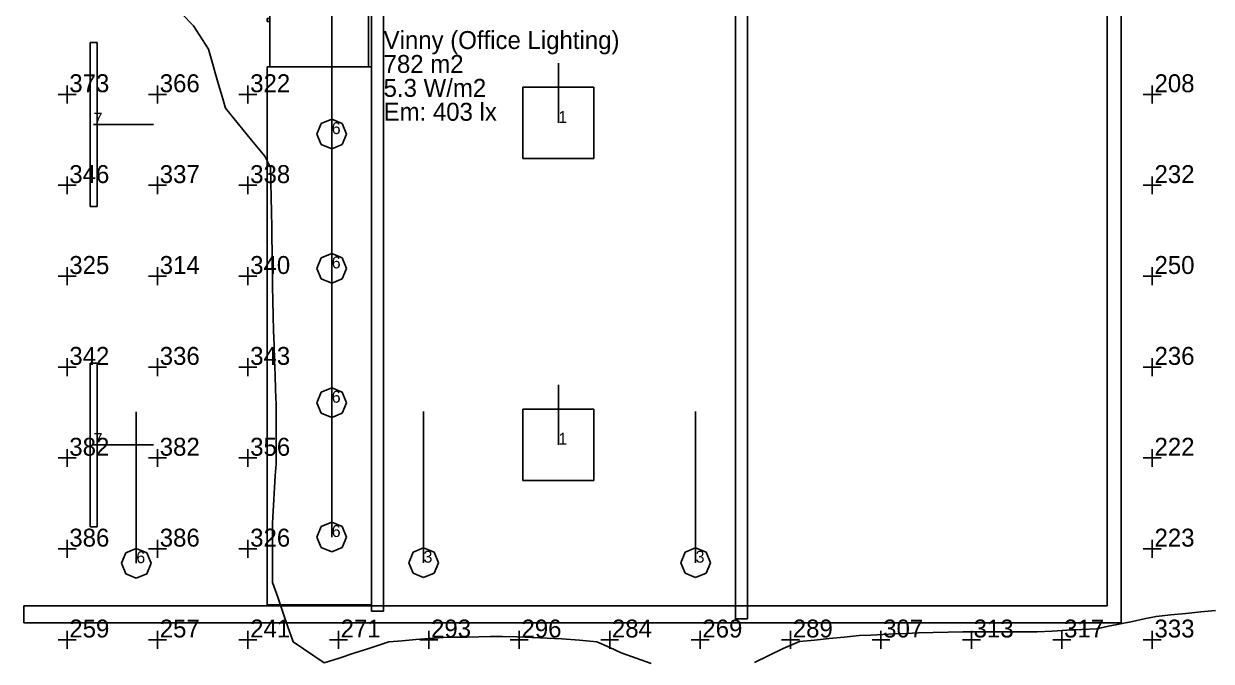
# Model space of a CAD drawing. Extents: x 0 to 48.5, y 0 to 23.7.
# Drawn here: x 14.39 to 24.32, y 6.28 to 11.61 of the extents above; entities that cross this region are included whole.
import ezdxf

# ---------------------------------------------------------------- set-up
doc = ezdxf.new("R2010")
doc.units = 0
doc.header["$MEASUREMENT"] = 0
for name, color, linetype in [('DLXFURN', 5, 'Continuous'), ('DLXISO', 7, 'Continuous'), ('DLXLUM', 2, 'Continuous'), ('DLXLUMEX', 2, 'Continuous'), ('DLXSUM', 9, 'Continuous'), ('DLXVAL', 3, 'Continuous')]:
    doc.layers.add(name, color=color, linetype=linetype)

# ---------------------------------------------------------------- blocks, each defined once
blk = doc.blocks.new('*U29')
at = {"color": 1}
blk.add_line((0, 0), (0, 0.5), dxfattribs=at)
for p, q in [((0.2975, 0.2975), (-0.2975, 0.2975)), ((-0.2975, 0.2975), (-0.2975, -0.2975)), ((-0.2975, 0.2975), (-0.2975, -0.2975)), ((-0.2975, -0.2975), (-0.2975, 0.2975)), ((-0.2975, 0.2975), (-0.2975, 0.2975)), ((0.2975, 0.2975), (-0.2975, 0.2975)), ((-0.2975, 0.2975), (-0.2975, 0.2975)), ((-0.2975, 0.2975), (0.2975, 0.2975)), ((-0.2975, -0.2975), (-0.2975, 0.2975)), ((-0.2975, 0.2975), (0.2975, 0.2975)), ((0.2975, -0.2975), (0.2975, 0.2975)), ((0.2975, 0.2975), (0.2975, 0.2975)), ((0.2975, -0.2975), (0.2975, 0.2975)), ((0.2975, 0.2975), (0.2975, 0.2975)), ((0.2975, 0.2975), (0.2975, -0.2975)), ((0.2975, 0.2975), (0.2975, -0.2975)), ((-0.2975, -0.2975), (0.2975, -0.2975)), ((-0.2975, -0.2975), (0.2975, -0.2975)), ((0.2975, -0.2975), (-0.2975, -0.2975)), ((-0.2975, -0.2975), (-0.2975, -0.2975)), ((-0.2975, -0.2975), (-0.2975, -0.2975)), ((0.2975, -0.2975), (-0.2975, -0.2975)), ((0.2975, -0.2975), (0.2975, -0.2975)), ((0.2975, -0.2975), (0.2975, -0.2975))]:
    blk.add_line(p, q)
at = {"layer": 'DLXLUMEX', "color": 7}
blk.add_text('1', height=0.1, dxfattribs=at).set_placement((0, 0))
blk = doc.blocks.new('*U30')
at = {"color": 1}
blk.add_line((0, 0), (0, 0.5), dxfattribs=at)
for p, q in [((0.2975, 0.2975), (-0.2975, 0.2975)), ((-0.2975, 0.2975), (-0.2975, -0.2975)), ((-0.2975, 0.2975), (-0.2975, -0.2975)), ((-0.2975, -0.2975), (-0.2975, 0.2975)), ((-0.2975, 0.2975), (-0.2975, 0.2975)), ((0.2975, 0.2975), (-0.2975, 0.2975)), ((-0.2975, 0.2975), (-0.2975, 0.2975)), ((-0.2975, 0.2975), (0.2975, 0.2975)), ((-0.2975, -0.2975), (-0.2975, 0.2975)), ((-0.2975, 0.2975), (0.2975, 0.2975)), ((0.2975, -0.2975), (0.2975, 0.2975)), ((0.2975, 0.2975), (0.2975, 0.2975)), ((0.2975, -0.2975), (0.2975, 0.2975)), ((0.2975, 0.2975), (0.2975, 0.2975)), ((0.2975, 0.2975), (0.2975, -0.2975)), ((0.2975, 0.2975), (0.2975, -0.2975)), ((-0.2975, -0.2975), (0.2975, -0.2975)), ((-0.2975, -0.2975), (0.2975, -0.2975)), ((0.2975, -0.2975), (-0.2975, -0.2975)), ((-0.2975, -0.2975), (-0.2975, -0.2975)), ((-0.2975, -0.2975), (-0.2975, -0.2975)), ((0.2975, -0.2975), (-0.2975, -0.2975)), ((0.2975, -0.2975), (0.2975, -0.2975)), ((0.2975, -0.2975), (0.2975, -0.2975))]:
    blk.add_line(p, q)
at = {"layer": 'DLXLUMEX', "color": 7}
blk.add_text('1', height=0.1, dxfattribs=at).set_placement((0, 0))
blk = doc.blocks.new('*U31')
at = {"color": 1}
blk.add_line((0, 0), (0, 1.265), dxfattribs=at)
for p, q in [((-0.0877, 0.0877), (0, 0.124)), ((0, 0.124), (-0.0877, 0.0877)), ((0, 0.124), (-0.0877, 0.0877)), ((-0.0877, 0.0877), (0, 0.124)), ((0, 0.124), (0.0877, 0.0877)), ((0.0877, 0.0877), (0, 0.124)), ((0.0877, 0.0877), (0, 0.124)), ((0, 0.124), (0, 0.124)), ((0, 0.124), (0.0877, 0.0877)), ((0, 0.124), (0, 0.124)), ((-0.124, 0), (-0.0877, 0.0877)), ((-0.0877, 0.0877), (-0.124, 0)), ((-0.0877, 0.0877), (-0.124, 0)), ((-0.124, 0), (-0.0877, 0.0877)), ((-0.0877, -0.0877), (-0.124, 0)), ((-0.124, 0), (-0.0877, -0.0877)), ((-0.124, 0), (-0.124, 0)), ((-0.124, 0), (-0.0877, -0.0877)), ((-0.0877, -0.0877), (-0.124, 0)), ((-0.124, 0), (-0.124, 0)), ((-0.0877, 0.0877), (-0.0877, 0.0877)), ((-0.0877, 0.0877), (-0.0877, 0.0877)), ((0.0877, 0.0877), (0.124, 0)), ((0.124, 0), (0.0877, 0.0877)), ((0.0877, 0.0877), (0.0877, 0.0877)), ((0.124, 0), (0.0877, 0.0877)), ((0.0877, 0.0877), (0.0877, 0.0877)), ((0.0877, 0.0877), (0.124, 0)), ((0.124, 0), (0.0877, -0.0877)), ((0.0877, -0.0877), (0.124, 0)), ((0.0877, -0.0877), (0.124, 0)), ((0.124, 0), (0.0877, -0.0877)), ((0.124, 0), (0.124, 0)), ((0.124, 0), (0.124, 0)), ((0, -0.124), (-0.0877, -0.0877)), ((-0.0877, -0.0877), (0, -0.124)), ((-0.0877, -0.0877), (-0.0877, -0.0877)), ((-0.0877, -0.0877), (0, -0.124)), ((0, -0.124), (-0.0877, -0.0877)), ((-0.0877, -0.0877), (-0.0877, -0.0877)), ((0.0877, -0.0877), (0, -0.124)), ((0, -0.124), (0.0877, -0.0877)), ((0, -0.124), (0.0877, -0.0877)), ((0.0877, -0.0877), (0, -0.124)), ((0.0877, -0.0877), (0.0877, -0.0877)), ((0.0877, -0.0877), (0.0877, -0.0877)), ((0, -0.124), (0, -0.124)), ((0, -0.124), (0, -0.124))]:
    blk.add_line(p, q)
at = {"layer": 'DLXLUMEX', "color": 7}
blk.add_text('3', height=0.1, dxfattribs=at).set_placement((0, 0))
blk = doc.blocks.new('*U33')
at = {"color": 1}
blk.add_line((0, 0), (0, 1.265), dxfattribs=at)
for p, q in [((-0.0877, 0.0877), (0, 0.124)), ((0, 0.124), (-0.0877, 0.0877)), ((0, 0.124), (-0.0877, 0.0877)), ((-0.0877, 0.0877), (0, 0.124)), ((0, 0.124), (0.0877, 0.0877)), ((0.0877, 0.0877), (0, 0.124)), ((0.0877, 0.0877), (0, 0.124)), ((0, 0.124), (0, 0.124)), ((0, 0.124), (0.0877, 0.0877)), ((0, 0.124), (0, 0.124)), ((-0.124, 0), (-0.0877, 0.0877)), ((-0.0877, 0.0877), (-0.124, 0)), ((-0.0877, 0.0877), (-0.124, 0)), ((-0.124, 0), (-0.0877, 0.0877)), ((-0.0877, -0.0877), (-0.124, 0)), ((-0.124, 0), (-0.0877, -0.0877)), ((-0.124, 0), (-0.124, 0)), ((-0.124, 0), (-0.0877, -0.0877)), ((-0.0877, -0.0877), (-0.124, 0)), ((-0.124, 0), (-0.124, 0)), ((-0.0877, 0.0877), (-0.0877, 0.0877)), ((-0.0877, 0.0877), (-0.0877, 0.0877)), ((0.0877, 0.0877), (0.124, 0)), ((0.124, 0), (0.0877, 0.0877)), ((0.0877, 0.0877), (0.0877, 0.0877)), ((0.124, 0), (0.0877, 0.0877)), ((0.0877, 0.0877), (0.0877, 0.0877)), ((0.0877, 0.0877), (0.124, 0)), ((0.124, 0), (0.0877, -0.0877)), ((0.0877, -0.0877), (0.124, 0)), ((0.0877, -0.0877), (0.124, 0)), ((0.124, 0), (0.0877, -0.0877)), ((0.124, 0), (0.124, 0)), ((0.124, 0), (0.124, 0)), ((0, -0.124), (-0.0877, -0.0877)), ((-0.0877, -0.0877), (0, -0.124)), ((-0.0877, -0.0877), (-0.0877, -0.0877)), ((-0.0877, -0.0877), (0, -0.124)), ((0, -0.124), (-0.0877, -0.0877)), ((-0.0877, -0.0877), (-0.0877, -0.0877)), ((0.0877, -0.0877), (0, -0.124)), ((0, -0.124), (0.0877, -0.0877)), ((0, -0.124), (0.0877, -0.0877)), ((0.0877, -0.0877), (0, -0.124)), ((0.0877, -0.0877), (0.0877, -0.0877)), ((0.0877, -0.0877), (0.0877, -0.0877)), ((0, -0.124), (0, -0.124)), ((0, -0.124), (0, -0.124))]:
    blk.add_line(p, q)
at = {"layer": 'DLXLUMEX', "color": 7}
blk.add_text('3', height=0.1, dxfattribs=at).set_placement((0, 0))
blk = doc.blocks.new('*U40')
for p, q in [((0.03, 0.6855), (-0.03, 0.6855)), ((-0.03, 0.6855), (-0.03, -0.6855)), ((-0.03, 0.6855), (-0.03, -0.6855)), ((-0.03, -0.6855), (-0.03, 0.6855)), ((-0.03, 0.6855), (-0.03, 0.6855)), ((0.03, 0.6855), (-0.03, 0.6855)), ((-0.03, 0.6855), (-0.03, 0.6855)), ((-0.03, 0.6855), (0.03, 0.6855)), ((-0.03, -0.6855), (-0.03, 0.6855)), ((-0.03, 0.6855), (0.03, 0.6855)), ((0.03, -0.6855), (0.03, 0.6855)), ((0.03, 0.6855), (0.03, 0.6855)), ((0.03, -0.6855), (0.03, 0.6855)), ((0.03, 0.6855), (0.03, 0.6855)), ((0.03, 0.6855), (0.03, -0.6855)), ((0.03, 0.6855), (0.03, -0.6855)), ((-0.03, -0.6855), (0.03, -0.6855)), ((-0.03, -0.6855), (-0.03, -0.6855)), ((-0.03, -0.6855), (0.03, -0.6855)), ((0.03, -0.6855), (-0.03, -0.6855)), ((-0.03, -0.6855), (-0.03, -0.6855)), ((0.03, -0.6855), (-0.03, -0.6855)), ((0.03, -0.6855), (0.03, -0.6855)), ((0.03, -0.6855), (0.03, -0.6855))]:
    blk.add_line(p, q)
at = {"color": 1}
blk.add_line((0, 0), (0.5, 0), dxfattribs=at)
at = {"layer": 'DLXLUMEX', "color": 7}
blk.add_text('7', height=0.1, dxfattribs=at).set_placement((0, 0))
blk = doc.blocks.new('*U41')
for p, q in [((0.03, 0.6855), (-0.03, 0.6855)), ((-0.03, 0.6855), (-0.03, -0.6855)), ((-0.03, 0.6855), (-0.03, -0.6855)), ((-0.03, -0.6855), (-0.03, 0.6855)), ((-0.03, 0.6855), (-0.03, 0.6855)), ((0.03, 0.6855), (-0.03, 0.6855)), ((-0.03, 0.6855), (-0.03, 0.6855)), ((-0.03, 0.6855), (0.03, 0.6855)), ((-0.03, -0.6855), (-0.03, 0.6855)), ((-0.03, 0.6855), (0.03, 0.6855)), ((0.03, -0.6855), (0.03, 0.6855)), ((0.03, 0.6855), (0.03, 0.6855)), ((0.03, -0.6855), (0.03, 0.6855)), ((0.03, 0.6855), (0.03, 0.6855)), ((0.03, 0.6855), (0.03, -0.6855)), ((0.03, 0.6855), (0.03, -0.6855)), ((-0.03, -0.6855), (0.03, -0.6855)), ((-0.03, -0.6855), (-0.03, -0.6855)), ((-0.03, -0.6855), (0.03, -0.6855)), ((0.03, -0.6855), (-0.03, -0.6855)), ((-0.03, -0.6855), (-0.03, -0.6855)), ((0.03, -0.6855), (-0.03, -0.6855)), ((0.03, -0.6855), (0.03, -0.6855)), ((0.03, -0.6855), (0.03, -0.6855))]:
    blk.add_line(p, q)
at = {"color": 1}
blk.add_line((0, 0), (0.5, 0), dxfattribs=at)
at = {"layer": 'DLXLUMEX', "color": 7}
blk.add_text('7', height=0.1, dxfattribs=at).set_placement((0, 0))
blk = doc.blocks.new('*U42')
at = {"color": 1}
blk.add_line((0, 0), (0, 1.265), dxfattribs=at)
for p, q in [((-0.0877, 0.0877), (0, 0.124)), ((0, 0.124), (-0.0877, 0.0877)), ((0, 0.124), (-0.0877, 0.0877)), ((-0.0877, 0.0877), (0, 0.124)), ((0, 0.124), (0.0877, 0.0877)), ((0.0877, 0.0877), (0, 0.124)), ((0.0877, 0.0877), (0, 0.124)), ((0, 0.124), (0, 0.124)), ((0, 0.124), (0.0877, 0.0877)), ((0, 0.124), (0, 0.124)), ((-0.124, 0), (-0.0877, 0.0877)), ((-0.0877, 0.0877), (-0.124, 0)), ((-0.0877, 0.0877), (-0.124, 0)), ((-0.124, 0), (-0.0877, 0.0877)), ((-0.0877, -0.0877), (-0.124, 0)), ((-0.124, 0), (-0.0877, -0.0877)), ((-0.124, 0), (-0.124, 0)), ((-0.124, 0), (-0.0877, -0.0877)), ((-0.0877, -0.0877), (-0.124, 0)), ((-0.124, 0), (-0.124, 0)), ((-0.0877, 0.0877), (-0.0877, 0.0877)), ((-0.0877, 0.0877), (-0.0877, 0.0877)), ((0.0877, 0.0877), (0.124, 0)), ((0.124, 0), (0.0877, 0.0877)), ((0.0877, 0.0877), (0.0877, 0.0877)), ((0.124, 0), (0.0877, 0.0877)), ((0.0877, 0.0877), (0.0877, 0.0877)), ((0.0877, 0.0877), (0.124, 0)), ((0.124, 0), (0.0877, -0.0877)), ((0.0877, -0.0877), (0.124, 0)), ((0.0877, -0.0877), (0.124, 0)), ((0.124, 0), (0.0877, -0.0877)), ((0.124, 0), (0.124, 0)), ((0.124, 0), (0.124, 0)), ((0, -0.124), (-0.0877, -0.0877)), ((-0.0877, -0.0877), (0, -0.124)), ((-0.0877, -0.0877), (-0.0877, -0.0877)), ((-0.0877, -0.0877), (0, -0.124)), ((0, -0.124), (-0.0877, -0.0877)), ((-0.0877, -0.0877), (-0.0877, -0.0877)), ((0.0877, -0.0877), (0, -0.124)), ((0, -0.124), (0.0877, -0.0877)), ((0, -0.124), (0.0877, -0.0877)), ((0.0877, -0.0877), (0, -0.124)), ((0.0877, -0.0877), (0.0877, -0.0877)), ((0.0877, -0.0877), (0.0877, -0.0877)), ((0, -0.124), (0, -0.124)), ((0, -0.124), (0, -0.124))]:
    blk.add_line(p, q)
at = {"layer": 'DLXLUMEX', "color": 7}
blk.add_text('6', height=0.1, dxfattribs=at).set_placement((0, 0))
blk = doc.blocks.new('*U43')
at = {"color": 1}
blk.add_line((0, 0), (0, 1.265), dxfattribs=at)
for p, q in [((-0.0877, 0.0877), (0, 0.124)), ((0, 0.124), (-0.0877, 0.0877)), ((0, 0.124), (-0.0877, 0.0877)), ((-0.0877, 0.0877), (0, 0.124)), ((0, 0.124), (0.0877, 0.0877)), ((0.0877, 0.0877), (0, 0.124)), ((0.0877, 0.0877), (0, 0.124)), ((0, 0.124), (0, 0.124)), ((0, 0.124), (0.0877, 0.0877)), ((0, 0.124), (0, 0.124)), ((-0.124, 0), (-0.0877, 0.0877)), ((-0.0877, 0.0877), (-0.124, 0)), ((-0.0877, 0.0877), (-0.124, 0)), ((-0.124, 0), (-0.0877, 0.0877)), ((-0.0877, -0.0877), (-0.124, 0)), ((-0.124, 0), (-0.0877, -0.0877)), ((-0.124, 0), (-0.124, 0)), ((-0.124, 0), (-0.0877, -0.0877)), ((-0.0877, -0.0877), (-0.124, 0)), ((-0.124, 0), (-0.124, 0)), ((-0.0877, 0.0877), (-0.0877, 0.0877)), ((-0.0877, 0.0877), (-0.0877, 0.0877)), ((0.0877, 0.0877), (0.124, 0)), ((0.124, 0), (0.0877, 0.0877)), ((0.0877, 0.0877), (0.0877, 0.0877)), ((0.124, 0), (0.0877, 0.0877)), ((0.0877, 0.0877), (0.0877, 0.0877)), ((0.0877, 0.0877), (0.124, 0)), ((0.124, 0), (0.0877, -0.0877)), ((0.0877, -0.0877), (0.124, 0)), ((0.0877, -0.0877), (0.124, 0)), ((0.124, 0), (0.0877, -0.0877)), ((0.124, 0), (0.124, 0)), ((0.124, 0), (0.124, 0)), ((0, -0.124), (-0.0877, -0.0877)), ((-0.0877, -0.0877), (0, -0.124)), ((-0.0877, -0.0877), (-0.0877, -0.0877)), ((-0.0877, -0.0877), (0, -0.124)), ((0, -0.124), (-0.0877, -0.0877)), ((-0.0877, -0.0877), (-0.0877, -0.0877)), ((0.0877, -0.0877), (0, -0.124)), ((0, -0.124), (0.0877, -0.0877)), ((0, -0.124), (0.0877, -0.0877)), ((0.0877, -0.0877), (0, -0.124)), ((0.0877, -0.0877), (0.0877, -0.0877)), ((0.0877, -0.0877), (0.0877, -0.0877)), ((0, -0.124), (0, -0.124)), ((0, -0.124), (0, -0.124))]:
    blk.add_line(p, q)
at = {"layer": 'DLXLUMEX', "color": 7}
blk.add_text('6', height=0.1, dxfattribs=at).set_placement((0, 0))
blk = doc.blocks.new('*U44')
at = {"color": 1}
blk.add_line((0, 0), (0, 1.265), dxfattribs=at)
for p, q in [((-0.0877, 0.0877), (0, 0.124)), ((0, 0.124), (-0.0877, 0.0877)), ((0, 0.124), (-0.0877, 0.0877)), ((-0.0877, 0.0877), (0, 0.124)), ((0, 0.124), (0.0877, 0.0877)), ((0.0877, 0.0877), (0, 0.124)), ((0.0877, 0.0877), (0, 0.124)), ((0, 0.124), (0, 0.124)), ((0, 0.124), (0.0877, 0.0877)), ((0, 0.124), (0, 0.124)), ((-0.124, 0), (-0.0877, 0.0877)), ((-0.0877, 0.0877), (-0.124, 0)), ((-0.0877, 0.0877), (-0.124, 0)), ((-0.124, 0), (-0.0877, 0.0877)), ((-0.0877, -0.0877), (-0.124, 0)), ((-0.124, 0), (-0.0877, -0.0877)), ((-0.124, 0), (-0.124, 0)), ((-0.124, 0), (-0.0877, -0.0877)), ((-0.0877, -0.0877), (-0.124, 0)), ((-0.124, 0), (-0.124, 0)), ((-0.0877, 0.0877), (-0.0877, 0.0877)), ((-0.0877, 0.0877), (-0.0877, 0.0877)), ((0.0877, 0.0877), (0.124, 0)), ((0.124, 0), (0.0877, 0.0877)), ((0.0877, 0.0877), (0.0877, 0.0877)), ((0.124, 0), (0.0877, 0.0877)), ((0.0877, 0.0877), (0.0877, 0.0877)), ((0.0877, 0.0877), (0.124, 0)), ((0.124, 0), (0.0877, -0.0877)), ((0.0877, -0.0877), (0.124, 0)), ((0.0877, -0.0877), (0.124, 0)), ((0.124, 0), (0.0877, -0.0877)), ((0.124, 0), (0.124, 0)), ((0.124, 0), (0.124, 0)), ((0, -0.124), (-0.0877, -0.0877)), ((-0.0877, -0.0877), (0, -0.124)), ((-0.0877, -0.0877), (-0.0877, -0.0877)), ((-0.0877, -0.0877), (0, -0.124)), ((0, -0.124), (-0.0877, -0.0877)), ((-0.0877, -0.0877), (-0.0877, -0.0877)), ((0.0877, -0.0877), (0, -0.124)), ((0, -0.124), (0.0877, -0.0877)), ((0, -0.124), (0.0877, -0.0877)), ((0.0877, -0.0877), (0, -0.124)), ((0.0877, -0.0877), (0.0877, -0.0877)), ((0.0877, -0.0877), (0.0877, -0.0877)), ((0, -0.124), (0, -0.124)), ((0, -0.124), (0, -0.124))]:
    blk.add_line(p, q)
at = {"layer": 'DLXLUMEX', "color": 7}
blk.add_text('6', height=0.1, dxfattribs=at).set_placement((0, 0))
blk = doc.blocks.new('*U46')
at = {"color": 1}
blk.add_line((0, 0), (0, 1.265), dxfattribs=at)
for p, q in [((-0.0877, 0.0877), (0, 0.124)), ((0, 0.124), (-0.0877, 0.0877)), ((0, 0.124), (-0.0877, 0.0877)), ((-0.0877, 0.0877), (0, 0.124)), ((0, 0.124), (0.0877, 0.0877)), ((0.0877, 0.0877), (0, 0.124)), ((0.0877, 0.0877), (0, 0.124)), ((0, 0.124), (0, 0.124)), ((0, 0.124), (0.0877, 0.0877)), ((0, 0.124), (0, 0.124)), ((-0.124, 0), (-0.0877, 0.0877)), ((-0.0877, 0.0877), (-0.124, 0)), ((-0.0877, 0.0877), (-0.124, 0)), ((-0.124, 0), (-0.0877, 0.0877)), ((-0.0877, -0.0877), (-0.124, 0)), ((-0.124, 0), (-0.0877, -0.0877)), ((-0.124, 0), (-0.124, 0)), ((-0.124, 0), (-0.0877, -0.0877)), ((-0.0877, -0.0877), (-0.124, 0)), ((-0.124, 0), (-0.124, 0)), ((-0.0877, 0.0877), (-0.0877, 0.0877)), ((-0.0877, 0.0877), (-0.0877, 0.0877)), ((0.0877, 0.0877), (0.124, 0)), ((0.124, 0), (0.0877, 0.0877)), ((0.0877, 0.0877), (0.0877, 0.0877)), ((0.124, 0), (0.0877, 0.0877)), ((0.0877, 0.0877), (0.0877, 0.0877)), ((0.0877, 0.0877), (0.124, 0)), ((0.124, 0), (0.0877, -0.0877)), ((0.0877, -0.0877), (0.124, 0)), ((0.0877, -0.0877), (0.124, 0)), ((0.124, 0), (0.0877, -0.0877)), ((0.124, 0), (0.124, 0)), ((0.124, 0), (0.124, 0)), ((0, -0.124), (-0.0877, -0.0877)), ((-0.0877, -0.0877), (0, -0.124)), ((-0.0877, -0.0877), (-0.0877, -0.0877)), ((-0.0877, -0.0877), (0, -0.124)), ((0, -0.124), (-0.0877, -0.0877)), ((-0.0877, -0.0877), (-0.0877, -0.0877)), ((0.0877, -0.0877), (0, -0.124)), ((0, -0.124), (0.0877, -0.0877)), ((0, -0.124), (0.0877, -0.0877)), ((0.0877, -0.0877), (0, -0.124)), ((0.0877, -0.0877), (0.0877, -0.0877)), ((0.0877, -0.0877), (0.0877, -0.0877)), ((0, -0.124), (0, -0.124)), ((0, -0.124), (0, -0.124))]:
    blk.add_line(p, q)
at = {"layer": 'DLXLUMEX', "color": 7}
blk.add_text('6', height=0.1, dxfattribs=at).set_placement((0, 0))
blk = doc.blocks.new('*U84')
at = {"color": 1}
blk.add_line((0, 0), (0, 1.265), dxfattribs=at)
for p, q in [((-0.0877, 0.0877), (0, 0.124)), ((0, 0.124), (-0.0877, 0.0877)), ((0, 0.124), (-0.0877, 0.0877)), ((-0.0877, 0.0877), (0, 0.124)), ((0, 0.124), (0.0877, 0.0877)), ((0.0877, 0.0877), (0, 0.124)), ((0.0877, 0.0877), (0, 0.124)), ((0, 0.124), (0, 0.124)), ((0, 0.124), (0.0877, 0.0877)), ((0, 0.124), (0, 0.124)), ((-0.124, 0), (-0.0877, 0.0877)), ((-0.0877, 0.0877), (-0.124, 0)), ((-0.0877, 0.0877), (-0.124, 0)), ((-0.124, 0), (-0.0877, 0.0877)), ((-0.0877, -0.0877), (-0.124, 0)), ((-0.124, 0), (-0.0877, -0.0877)), ((-0.124, 0), (-0.124, 0)), ((-0.124, 0), (-0.0877, -0.0877)), ((-0.0877, -0.0877), (-0.124, 0)), ((-0.124, 0), (-0.124, 0)), ((-0.0877, 0.0877), (-0.0877, 0.0877)), ((-0.0877, 0.0877), (-0.0877, 0.0877)), ((0.0877, 0.0877), (0.124, 0)), ((0.124, 0), (0.0877, 0.0877)), ((0.0877, 0.0877), (0.0877, 0.0877)), ((0.124, 0), (0.0877, 0.0877)), ((0.0877, 0.0877), (0.0877, 0.0877)), ((0.0877, 0.0877), (0.124, 0)), ((0.124, 0), (0.0877, -0.0877)), ((0.0877, -0.0877), (0.124, 0)), ((0.0877, -0.0877), (0.124, 0)), ((0.124, 0), (0.0877, -0.0877)), ((0.124, 0), (0.124, 0)), ((0.124, 0), (0.124, 0)), ((0, -0.124), (-0.0877, -0.0877)), ((-0.0877, -0.0877), (0, -0.124)), ((-0.0877, -0.0877), (-0.0877, -0.0877)), ((-0.0877, -0.0877), (0, -0.124)), ((0, -0.124), (-0.0877, -0.0877)), ((-0.0877, -0.0877), (-0.0877, -0.0877)), ((0.0877, -0.0877), (0, -0.124)), ((0, -0.124), (0.0877, -0.0877)), ((0, -0.124), (0.0877, -0.0877)), ((0.0877, -0.0877), (0, -0.124)), ((0.0877, -0.0877), (0.0877, -0.0877)), ((0.0877, -0.0877), (0.0877, -0.0877)), ((0, -0.124), (0, -0.124)), ((0, -0.124), (0, -0.124))]:
    blk.add_line(p, q)
at = {"layer": 'DLXLUMEX', "color": 7}
blk.add_text('6', height=0.1, dxfattribs=at).set_placement((0, 0))
blk = doc.blocks.new('*U90')
for p, q in [((0.2, 9.8021), (0.1, 9.8021)), ((0.1, 9.8021), (0.1, 9.8021)), ((0.1, 9.8021), (0.2, 9.8021)), ((0.1, 9.7955), (0.1, 9.8021)), ((0.1, 9.8021), (0.1, 9.8021)), ((0.1, 9.8021), (0.1, 0.118)), ((0.1, 9.7955), (0.1, 9.7955)), ((0.1, 5.6192), (0.1, 9.7955)), ((0.2, 9.8021), (0.2, 9.8021)), ((0.2, 9.8021), (0.2, 0.118)), ((0.2, 0.118), (0.2, 9.8021)), ((0.2, 9.8021), (0.2, 9.8021)), ((0.1, 0.118), (0.1, 5.6192)), ((0.1, 5.6192), (0.1, 5.6192)), ((0.1, 0.118), (0.2, 0.118)), ((0.2, 0.118), (0.1, 0.118)), ((0.1, 0.118), (0.1, 0.118)), ((0.1, 0.118), (0.1, 0.118)), ((0.2, 0.118), (0.2, 0.118)), ((0.2, 0.118), (0.2, 0.118))]:
    blk.add_line(p, q)
blk = doc.blocks.new('*U107')
for p, q in [((0.1737, 5.15), (-0.7003, 5.15)), ((-0.7003, 5.15), (-0.7003, 0.65)), ((-0.7003, 5.15), (-0.7003, 5.15)), ((-0.7003, 5.15), (0.1737, 5.15)), ((0.1737, 5.15), (-0.7003, 5.15)), ((-0.7003, 5.15), (-0.7003, 0.65)), ((-0.7003, 0.65), (-0.7003, 5.15)), ((-0.7003, 5.15), (-0.7003, 5.15)), ((0.1737, 0.65), (0.1737, 5.15)), ((0.1737, 0.65), (0.1737, 5.15)), ((0.1737, 5.15), (0.1737, 5.15)), ((0.1737, 5.15), (0.1737, 0.65)), ((0.1737, 5.15), (0.1737, 5.15)), ((-0.7003, 0.65), (0.1737, 0.65)), ((-0.7003, 0.65), (0.1737, 0.65)), ((0.1737, 0.65), (-0.7003, 0.65)), ((-0.7003, 0.65), (-0.7003, 0.65)), ((-0.7003, 0.65), (-0.7003, 0.65)), ((0.1737, 0.65), (0.1737, 0.65)), ((0.1737, 0.65), (0.1737, 0.65))]:
    blk.add_line(p, q)
blk = doc.blocks.new('*U114')
for p, q in [((0.171, 6.0575), (-2.9553, 6.0575)), ((-2.9553, 6.0575), (-2.9553, 6.0575)), ((-2.9553, 6.0575), (0.171, 6.0575)), ((-2.9553, 6.0575), (-2.9553, 5.9421)), ((-2.9553, 5.9421), (-2.9553, 6.0575)), ((-2.9553, 6.0575), (-2.9553, 6.0575)), ((0.171, -2.4), (0.171, 6.0575)), ((0.171, 6.0575), (0.171, 6.0575)), ((0.171, 6.0575), (0.171, -2.4)), ((0.171, 6.0575), (0.171, 6.0575)), ((-2.9553, 5.9421), (-2.9553, 5.9421)), ((0.0526, 5.9421), (-2.9553, 5.9421)), ((-2.9553, 5.9421), (-2.9553, 5.9421)), ((-2.9553, 5.9421), (0.0526, 5.9421)), ((0.0526, 5.9421), (0.0526, 5.9421)), ((0.0526, -2.2572), (0.0526, 5.9421)), ((0.0526, 5.9421), (0.0526, 5.9421)), ((0.0526, 5.9421), (0.0526, -2.2572)), ((0.0526, -2.2572), (-9.0103, -2.2572)), ((-9.0103, -2.2572), (-9.0103, -2.2572)), ((-9.0103, -2.2572), (0.0526, -2.2572)), ((-9.0103, -2.2572), (-9.0103, -2.4)), ((-9.0103, -2.4), (-9.0103, -2.2572)), ((-9.0103, -2.2572), (-9.0103, -2.2572)), ((0.0526, -2.2572), (0.0526, -2.2572)), ((0.0526, -2.2572), (0.0526, -2.2572)), ((-9.0103, -2.4), (0.171, -2.4)), ((0.171, -2.4), (-9.0103, -2.4)), ((-9.0103, -2.4), (-9.0103, -2.4)), ((-9.0103, -2.4), (-9.0103, -2.4)), ((0.171, -2.4), (0.171, -2.4)), ((0.171, -2.4), (0.171, -2.4))]:
    blk.add_line(p, q)
blk = doc.blocks.new('*U116')
for p, q in [((-0.2, -0.25), (-0.1, -0.25)), ((-0.1, -0.25), (-0.2, -0.25)), ((-0.2, -0.25), (-0.2, -0.25)), ((-0.2, -0.25), (-0.2, -5.7)), ((-0.2, -0.2651), (-0.2, -0.25)), ((-0.2, -0.25), (-0.2, -0.25)), ((-0.2, -0.2651), (-0.2, -0.2651)), ((-0.2, -5.7), (-0.2, -0.2651)), ((-0.1, -0.25), (-0.1, -0.25)), ((-0.1, -5.7), (-0.1, -0.25)), ((-0.1, -0.25), (-0.1, -0.25)), ((-0.1, -0.25), (-0.1, -0.2651)), ((-0.1, -0.2651), (-0.1, -5.7)), ((-0.1, -0.2651), (-0.1, -0.2651)), ((-0.2, -5.7), (-0.1, -5.7)), ((-0.1, -5.7), (-0.2, -5.7)), ((-0.2, -5.7), (-0.2, -5.7)), ((-0.2, -5.7), (-0.2, -5.7)), ((-0.1, -5.7), (-0.1, -5.7)), ((-0.1, -5.7), (-0.1, -5.7))]:
    blk.add_line(p, q)
blk = doc.blocks.new('*U135')
for p, q in [((-0.8504, -0.4377), (-0.8504, 0)), ((-0.8504, 0), (-0.8504, 0)), ((-0.8504, 0), (-0.8504, -0.4377)), ((-0.8504, 0), (-0.0252, 0)), ((-0.0252, 0), (-0.8504, 0)), ((-0.8504, 0), (-0.8504, 0)), ((-0.0252, 0), (-0.8504, 0)), ((-0.8504, 0), (-0.8504, -0.4377)), ((-0.0252, 0), (-0.0252, 0)), ((-0.0252, 0), (-0.0252, -0.9)), ((-0.0252, -0.9), (-0.0252, 0)), ((-0.0252, 0), (-0.0252, 0)), ((-0.0252, -0.9), (-0.0252, 0)), ((-0.8752, -0.495), (-0.8504, -0.495)), ((-0.8504, -0.495), (-0.8752, -0.495)), ((-0.8752, -0.495), (-0.8752, -0.495)), ((-0.8752, -0.5195), (-0.8752, -0.495)), ((-0.8752, -0.495), (-0.8752, -0.495)), ((-0.8752, -0.495), (-0.8752, -0.5195)), ((-0.8752, -0.5195), (-0.8752, -0.495)), ((-0.8752, -0.495), (-0.8504, -0.495)), ((-0.8504, -0.495), (-0.8752, -0.495)), ((-0.8752, -0.495), (-0.8752, -0.5195)), ((-0.867, -0.4623), (-0.867, -0.4377)), ((-0.867, -0.4377), (-0.867, -0.4377)), ((-0.867, -0.4377), (-0.867, -0.4623)), ((-0.867, -0.4377), (-0.8504, -0.4377)), ((-0.8504, -0.4377), (-0.867, -0.4377)), ((-0.867, -0.4377), (-0.867, -0.4377)), ((-0.867, -0.4377), (-0.867, -0.4623)), ((-0.8504, -0.4377), (-0.867, -0.4377)), ((-0.8504, -0.4623), (-0.867, -0.4623)), ((-0.867, -0.4623), (-0.867, -0.4623)), ((-0.867, -0.4623), (-0.8504, -0.4623)), ((-0.867, -0.4623), (-0.867, -0.4623)), ((-0.867, -0.4623), (-0.8504, -0.4623)), ((-0.8504, -0.4377), (-0.8504, -0.4377)), ((-0.8504, -0.4377), (-0.8504, -0.4377)), ((-0.8504, -0.4623), (-0.8504, -0.9)), ((-0.8504, -0.4623), (-0.8504, -0.4623)), ((-0.8504, -0.9), (-0.8504, -0.4623)), ((-0.8504, -0.4623), (-0.8504, -0.4623)), ((-0.8504, -0.4623), (-0.8504, -0.9)), ((-0.8504, -0.495), (-0.8504, -0.495)), ((-0.8504, -0.495), (-0.8504, -0.5195)), ((-0.8504, -0.5195), (-0.8504, -0.495)), ((-0.8504, -0.5195), (-0.8504, -0.495)), ((-0.8504, -0.495), (-0.8504, -0.495)), ((-0.8504, -0.495), (-0.8504, -0.5195)), ((-0.8504, -0.5195), (-0.8752, -0.5195)), ((-0.8752, -0.5195), (-0.8752, -0.5195)), ((-0.8752, -0.5195), (-0.8504, -0.5195)), ((-0.8752, -0.5195), (-0.8752, -0.5195)), ((-0.8504, -0.5195), (-0.8752, -0.5195)), ((-0.8752, -0.5195), (-0.8504, -0.5195)), ((-0.8504, -0.5195), (-0.8504, -0.5195)), ((-0.8504, -0.5195), (-0.8504, -0.5195)), ((-0.8504, -0.9), (-0.8504, -0.9)), ((-0.0252, -0.9), (-0.8504, -0.9)), ((-0.8504, -0.9), (-0.8504, -0.9)), ((-0.8504, -0.9), (-0.0252, -0.9)), ((-0.8504, -0.9), (-0.0252, -0.9)), ((-0.0252, -0.9), (-0.0252, -0.9)), ((-0.0252, -0.9), (-0.0252, -0.9))]:
    blk.add_line(p, q)
blk = doc.blocks.new('*U160')
at = {"layer": 'DLXSUM'}
for s, p in [('Vinny (Office Lighting)', (0, 0)), ('782 m2', (0, -0.2)), ('5.3 W/m2', (0, -0.4)), ('Em: 403 lx', (0, -0.6))]:
    blk.add_text(s, height=0.15, dxfattribs=at).set_placement(p)
blk = doc.blocks.new('*U162')
at = {"color": 1}
for points in [[(24.36, 6.7048, 0.7), (24.2357, 6.6922, 0.7), (24.1114, 6.6796, 0.7), (23.9871, 6.667, 0.7), (23.8629, 6.6544, 0.7), (23.7634, 6.634, 0.7), (23.664, 6.6135, 0.7), (23.5646, 6.593, 0.7), (23.4651, 6.5725, 0.7), (23.3657, 6.552, 0.7), (23.2414, 6.5455, 0.7), (23.1171, 6.5389, 0.7), (22.9929, 6.5323, 0.7), (22.8686, 6.5258, 0.7), (22.7443, 6.5261, 0.7), (22.62, 6.5265, 0.7), (22.4957, 6.5269, 0.7), (22.3714, 6.5272, 0.7), (22.2471, 6.5249, 0.7), (22.1229, 6.5226, 0.7), (21.9986, 6.5204, 0.7), (21.8743, 6.5181, 0.7), (21.7749, 6.5135, 0.7), (21.6754, 6.5088, 0.7), (21.576, 6.5042, 0.7), (21.4766, 6.4996, 0.7), (21.3771, 6.495, 0.7), (21.2529, 6.4825, 0.7), (21.1286, 6.47, 0.7), (21.0043, 6.4574, 0.7), (20.88, 6.4449, 0.7), (20.7437, 6.3857, 0.7), (20.6234, 6.328, 0.7), (20.5031, 6.2702, 0.7)], [(19.6371, 6.2599, 0.7), (19.5129, 6.305, 0.7), (19.3886, 6.3501, 0.7), (19.2866, 6.3968, 0.7), (19.1847, 6.4435, 0.7), (19.0381, 6.4559, 0.7), (18.8914, 6.4684, 0.7), (18.7671, 6.4733, 0.7), (18.6429, 6.4782, 0.7), (18.5186, 6.4831, 0.7), (18.3943, 6.488, 0.7), (18.2949, 6.4861, 0.7), (18.1954, 6.4841, 0.7), (18.096, 6.4822, 0.7), (17.9966, 6.4802, 0.7), (17.8971, 6.4782, 0.7), (17.7836, 6.4695, 0.7), (17.67, 6.4609, 0.7), (17.5565, 6.4522, 0.7), (17.4429, 6.4435, 0.7), (17.2757, 6.3858, 0.7), (17.1514, 6.3464, 0.7), (17.0271, 6.3071, 0.7), (16.9029, 6.2678, 0.7), (16.8161, 6.3264, 0.7), (16.7293, 6.3849, 0.7), (16.6425, 6.4435, 0.7), (16.5996, 6.5674, 0.7), (16.5568, 6.6913, 0.7), (16.514, 6.8152, 0.7), (16.4711, 6.9391, 0.7), (16.4707, 7.063, 0.7), (16.4703, 7.1869, 0.7), (16.4698, 7.3109, 0.7), (16.4694, 7.4348, 0.7), (16.4756, 7.5339, 0.7), (16.4817, 7.633, 0.7), (16.4879, 7.7322, 0.7), (16.4941, 7.8313, 0.7), (16.5003, 7.9304, 0.7), (16.5005, 8.0543, 0.7), (16.5006, 8.1783, 0.7), (16.5008, 8.3022, 0.7), (16.501, 8.4261, 0.7), (16.4966, 8.55, 0.7), (16.4922, 8.6739, 0.7), (16.4878, 8.7978, 0.7), (16.4834, 8.9217, 0.7), (16.4804, 9.0456, 0.7), (16.4774, 9.1696, 0.7), (16.4743, 9.2935, 0.7), (16.4713, 9.4174, 0.7), (16.4698, 9.5165, 0.7), (16.4683, 9.6156, 0.7), (16.4667, 9.7148, 0.7), (16.4652, 9.8139, 0.7), (16.4637, 9.913, 0.7), (16.4613, 10.0369, 0.7), (16.459, 10.1609, 0.7), (16.4566, 10.2848, 0.7), (16.4542, 10.4087, 0.7), (16.4057, 10.5049, 0.7), (16.2962, 10.638, 0.7), (16.1867, 10.7712, 0.7), (16.0773, 10.9043, 0.7), (16.0487, 11.0035, 0.7), (16.0202, 11.1026, 0.7), (15.9916, 11.2017, 0.7), (15.9631, 11.3009, 0.7), (15.9345, 11.4, 0.7), (15.8097, 11.5943, 0.7), (15.7109, 11.6947, 0.7)], [(15.7109, 11.6947, 0.7), (15.8097, 11.5943, 0.7), (15.9345, 11.4, 0.7), (15.9631, 11.3009, 0.7), (15.9916, 11.2017, 0.7), (16.0202, 11.1026, 0.7), (16.0487, 11.0035, 0.7), (16.0773, 10.9043, 0.7), (16.1867, 10.7712, 0.7), (16.2962, 10.638, 0.7), (16.4057, 10.5049, 0.7), (16.4542, 10.4087, 0.7), (16.4566, 10.2848, 0.7), (16.459, 10.1609, 0.7), (16.4613, 10.0369, 0.7), (16.4637, 9.913, 0.7), (16.4652, 9.8139, 0.7), (16.4667, 9.7148, 0.7), (16.4683, 9.6156, 0.7), (16.4698, 9.5165, 0.7), (16.4713, 9.4174, 0.7), (16.4743, 9.2935, 0.7), (16.4774, 9.1696, 0.7), (16.4804, 9.0456, 0.7), (16.4834, 8.9217, 0.7), (16.4878, 8.7978, 0.7), (16.4922, 8.6739, 0.7), (16.4966, 8.55, 0.7), (16.501, 8.4261, 0.7), (16.5008, 8.3022, 0.7), (16.5006, 8.1783, 0.7), (16.5005, 8.0543, 0.7), (16.5003, 7.9304, 0.7), (16.4941, 7.8313, 0.7), (16.4879, 7.7322, 0.7), (16.4817, 7.633, 0.7), (16.4756, 7.5339, 0.7), (16.4694, 7.4348, 0.7), (16.4698, 7.3109, 0.7), (16.4703, 7.1869, 0.7), (16.4707, 7.063, 0.7), (16.4711, 6.9391, 0.7), (16.514, 6.8152, 0.7), (16.5568, 6.6913, 0.7), (16.5996, 6.5674, 0.7), (16.6425, 6.4435, 0.7), (16.7293, 6.3849, 0.7), (16.8161, 6.3264, 0.7), (16.9029, 6.2678, 0.7), (17.0271, 6.3071, 0.7), (17.1514, 6.3464, 0.7), (17.2757, 6.3858, 0.7), (17.4429, 6.4435, 0.7), (17.5565, 6.4522, 0.7), (17.67, 6.4609, 0.7), (17.7836, 6.4695, 0.7), (17.8971, 6.4782, 0.7), (17.9966, 6.4802, 0.7), (18.096, 6.4822, 0.7), (18.1954, 6.4841, 0.7), (18.2949, 6.4861, 0.7), (18.3943, 6.488, 0.7), (18.5186, 6.4831, 0.7), (18.6429, 6.4782, 0.7), (18.7671, 6.4733, 0.7), (18.8914, 6.4684, 0.7), (19.0381, 6.4559, 0.7), (19.1847, 6.4435, 0.7), (19.2866, 6.3968, 0.7), (19.3886, 6.3501, 0.7), (19.5129, 6.305, 0.7), (19.6371, 6.2599, 0.7)], [(20.5031, 6.2702, 0.7), (20.6234, 6.328, 0.7), (20.7437, 6.3857, 0.7), (20.88, 6.4449, 0.7), (21.0043, 6.4574, 0.7), (21.1286, 6.47, 0.7), (21.2529, 6.4825, 0.7), (21.3771, 6.495, 0.7), (21.4766, 6.4996, 0.7), (21.576, 6.5042, 0.7), (21.6754, 6.5088, 0.7), (21.7749, 6.5135, 0.7), (21.8743, 6.5181, 0.7), (21.9986, 6.5204, 0.7), (22.1229, 6.5226, 0.7), (22.2471, 6.5249, 0.7), (22.3714, 6.5272, 0.7), (22.4957, 6.5269, 0.7), (22.62, 6.5265, 0.7), (22.7443, 6.5261, 0.7), (22.8686, 6.5258, 0.7), (22.9929, 6.5323, 0.7), (23.1171, 6.5389, 0.7), (23.2414, 6.5455, 0.7), (23.3657, 6.552, 0.7), (23.4651, 6.5725, 0.7), (23.5646, 6.593, 0.7), (23.664, 6.6135, 0.7), (23.7634, 6.634, 0.7), (23.8629, 6.6544, 0.7), (23.9871, 6.667, 0.7), (24.1114, 6.6796, 0.7), (24.2357, 6.6922, 0.7), (24.36, 6.7048, 0.7)]]:
    blk.add_polyline3d(points, dxfattribs=at)
blk = doc.blocks.new('*U163')
for p, q in [((14.7522, 10.945, 0.7), (14.7522, 11.095, 0.7)), ((15.5087, 10.945, 0.7), (15.5087, 11.095, 0.7)), ((16.2652, 10.945, 0.7), (16.2652, 11.095, 0.7)), ((23.8304, 10.945, 0.7), (23.8304, 11.095, 0.7)), ((14.6772, 11.02, 0.7), (14.8272, 11.02, 0.7)), ((15.4337, 11.02, 0.7), (15.5837, 11.02, 0.7)), ((16.1902, 11.02, 0.7), (16.3402, 11.02, 0.7)), ((23.7554, 11.02, 0.7), (23.9054, 11.02, 0.7)), ((14.7522, 10.185, 0.7), (14.7522, 10.335, 0.7)), ((15.5087, 10.185, 0.7), (15.5087, 10.335, 0.7)), ((16.2652, 10.185, 0.7), (16.2652, 10.335, 0.7)), ((23.8304, 10.185, 0.7), (23.8304, 10.335, 0.7)), ((14.6772, 10.26, 0.7), (14.8272, 10.26, 0.7)), ((15.4337, 10.26, 0.7), (15.5837, 10.26, 0.7)), ((16.1902, 10.26, 0.7), (16.3402, 10.26, 0.7)), ((23.7554, 10.26, 0.7), (23.9054, 10.26, 0.7)), ((14.7522, 9.425, 0.7), (14.7522, 9.575, 0.7)), ((15.5087, 9.425, 0.7), (15.5087, 9.575, 0.7)), ((16.2652, 9.425, 0.7), (16.2652, 9.575, 0.7)), ((23.8304, 9.425, 0.7), (23.8304, 9.575, 0.7)), ((14.6772, 9.5, 0.7), (14.8272, 9.5, 0.7)), ((15.4337, 9.5, 0.7), (15.5837, 9.5, 0.7)), ((16.1902, 9.5, 0.7), (16.3402, 9.5, 0.7)), ((23.7554, 9.5, 0.7), (23.9054, 9.5, 0.7)), ((14.7522, 8.665, 0.7), (14.7522, 8.815, 0.7)), ((15.5087, 8.665, 0.7), (15.5087, 8.815, 0.7)), ((16.2652, 8.665, 0.7), (16.2652, 8.815, 0.7)), ((23.8304, 8.665, 0.7), (23.8304, 8.815, 0.7)), ((14.6772, 8.74, 0.7), (14.8272, 8.74, 0.7)), ((15.4337, 8.74, 0.7), (15.5837, 8.74, 0.7)), ((16.1902, 8.74, 0.7), (16.3402, 8.74, 0.7)), ((23.7554, 8.74, 0.7), (23.9054, 8.74, 0.7)), ((14.7522, 7.905, 0.7), (14.7522, 8.055, 0.7)), ((15.5087, 7.905, 0.7), (15.5087, 8.055, 0.7)), ((16.2652, 7.905, 0.7), (16.2652, 8.055, 0.7)), ((23.8304, 7.905, 0.7), (23.8304, 8.055, 0.7)), ((14.6772, 7.98, 0.7), (14.8272, 7.98, 0.7)), ((15.4337, 7.98, 0.7), (15.5837, 7.98, 0.7)), ((16.1902, 7.98, 0.7), (16.3402, 7.98, 0.7)), ((23.7554, 7.98, 0.7), (23.9054, 7.98, 0.7)), ((14.7522, 7.145, 0.7), (14.7522, 7.295, 0.7)), ((15.5087, 7.145, 0.7), (15.5087, 7.295, 0.7)), ((16.2652, 7.145, 0.7), (16.2652, 7.295, 0.7)), ((23.8304, 7.145, 0.7), (23.8304, 7.295, 0.7)), ((14.6772, 7.22, 0.7), (14.8272, 7.22, 0.7)), ((15.4337, 7.22, 0.7), (15.5837, 7.22, 0.7)), ((16.1902, 7.22, 0.7), (16.3402, 7.22, 0.7)), ((23.7554, 7.22, 0.7), (23.9054, 7.22, 0.7)), ((14.6772, 6.46, 0.7), (14.8272, 6.46, 0.7)), ((14.7522, 6.385, 0.7), (14.7522, 6.535, 0.7)), ((15.4337, 6.46, 0.7), (15.5837, 6.46, 0.7)), ((15.5087, 6.385, 0.7), (15.5087, 6.535, 0.7)), ((16.1902, 6.46, 0.7), (16.3402, 6.46, 0.7)), ((16.2652, 6.385, 0.7), (16.2652, 6.535, 0.7)), ((16.9467, 6.46, 0.7), (17.0967, 6.46, 0.7)), ((17.0217, 6.385, 0.7), (17.0217, 6.535, 0.7)), ((17.7033, 6.46, 0.7), (17.8533, 6.46, 0.7)), ((17.7783, 6.385, 0.7), (17.7783, 6.535, 0.7)), ((18.4598, 6.46, 0.7), (18.6098, 6.46, 0.7)), ((18.5348, 6.385, 0.7), (18.5348, 6.535, 0.7)), ((19.2163, 6.46, 0.7), (19.3663, 6.46, 0.7)), ((19.2913, 6.385, 0.7), (19.2913, 6.535, 0.7)), ((19.9728, 6.46, 0.7), (20.1228, 6.46, 0.7)), ((20.0478, 6.385, 0.7), (20.0478, 6.535, 0.7)), ((20.7293, 6.46, 0.7), (20.8793, 6.46, 0.7)), ((20.8043, 6.385, 0.7), (20.8043, 6.535, 0.7)), ((21.4859, 6.46, 0.7), (21.6359, 6.46, 0.7)), ((21.5609, 6.385, 0.7), (21.5609, 6.535, 0.7)), ((22.2424, 6.46, 0.7), (22.3924, 6.46, 0.7)), ((22.3174, 6.385, 0.7), (22.3174, 6.535, 0.7)), ((22.9989, 6.46, 0.7), (23.1489, 6.46, 0.7)), ((23.0739, 6.385, 0.7), (23.0739, 6.535, 0.7)), ((23.7554, 6.46, 0.7), (23.9054, 6.46, 0.7)), ((23.8304, 6.385, 0.7), (23.8304, 6.535, 0.7))]:
    blk.add_line(p, q)
at = {"layer": 'DLXVAL'}
for s, p in [('373', (14.7709, 11.0387, 0.7)), ('366', (15.5274, 11.0387, 0.7)), ('322', (16.284, 11.0387, 0.7)), ('208', (23.8492, 11.0387, 0.7)), ('346', (14.7709, 10.2787, 0.7)), ('337', (15.5274, 10.2787, 0.7)), ('338', (16.284, 10.2787, 0.7)), ('232', (23.8492, 10.2787, 0.7)), ('325', (14.7709, 9.5187, 0.7)), ('314', (15.5274, 9.5187, 0.7)), ('340', (16.284, 9.5187, 0.7)), ('250', (23.8492, 9.5187, 0.7)), ('342', (14.7709, 8.7587, 0.7)), ('336', (15.5274, 8.7587, 0.7)), ('343', (16.284, 8.7587, 0.7)), ('236', (23.8492, 8.7587, 0.7)), ('382', (14.7709, 7.9987, 0.7)), ('382', (15.5274, 7.9987, 0.7)), ('356', (16.284, 7.9987, 0.7)), ('222', (23.8492, 7.9987, 0.7)), ('386', (14.7709, 7.2387, 0.7)), ('386', (15.5274, 7.2387, 0.7)), ('326', (16.284, 7.2387, 0.7)), ('223', (23.8492, 7.2387, 0.7)), ('259', (14.7709, 6.4787, 0.7)), ('257', (15.5274, 6.4787, 0.7)), ('241', (16.284, 6.4787, 0.7)), ('271', (17.0405, 6.4787, 0.7)), ('293', (17.797, 6.4787, 0.7)), ('296', (18.5535, 6.4787, 0.7)), ('284', (19.3101, 6.4787, 0.7)), ('269', (20.0666, 6.4787, 0.7)), ('289', (20.8231, 6.4787, 0.7)), ('307', (21.5796, 6.4787, 0.7)), ('313', (22.3361, 6.4787, 0.7)), ('317', (23.0927, 6.4787, 0.7)), ('333', (23.8492, 6.4787, 0.7))]:
    blk.add_text(s, height=0.15, dxfattribs=at).set_placement(p)

msp = doc.modelspace()

# ---------------------------------------------------------------- block references
at = {"layer": 'DLXFURN'}
for name, p in [('*U90', (20.2447, 6.5157)), ('*U114', (23.4, 9)), ('*U135', (17.3, 12.15)), ('*U116', (17.5, 12.4)), ('*U107', (17.1263, 6.1005))]:
    msp.add_blockref(name, p, dxfattribs=at)
at = {"layer": 'DLXISO'}
msp.add_blockref('*U162', (0, 0), dxfattribs=at)
at = {"layer": 'DLXLUM'}
for name, p in [('*U46', (16.9662, 10.6885)), ('*U41', (14.9743, 10.7681)), ('*U30', (18.8621, 10.782)), ('*U44', (16.9662, 9.5653)), ('*U43', (16.9662, 8.4422)), ('*U40', (14.9743, 8.0886)), ('*U42', (16.9662, 7.3191)), ('*U29', (18.8621, 8.0904)), ('*U84', (15.3313, 7.1)), ('*U31', (17.7341, 7.1043)), ('*U33', (20.0105, 7.1043))]:
    msp.add_blockref(name, p, dxfattribs=at)
at = {"layer": 'DLXSUM'}
msp.add_blockref('*U160', (17.4, 11.4), dxfattribs=at)
at = {"layer": 'DLXVAL'}
msp.add_blockref('*U163', (0, 0), dxfattribs=at)

doc.saveas('drawing.dxf')
